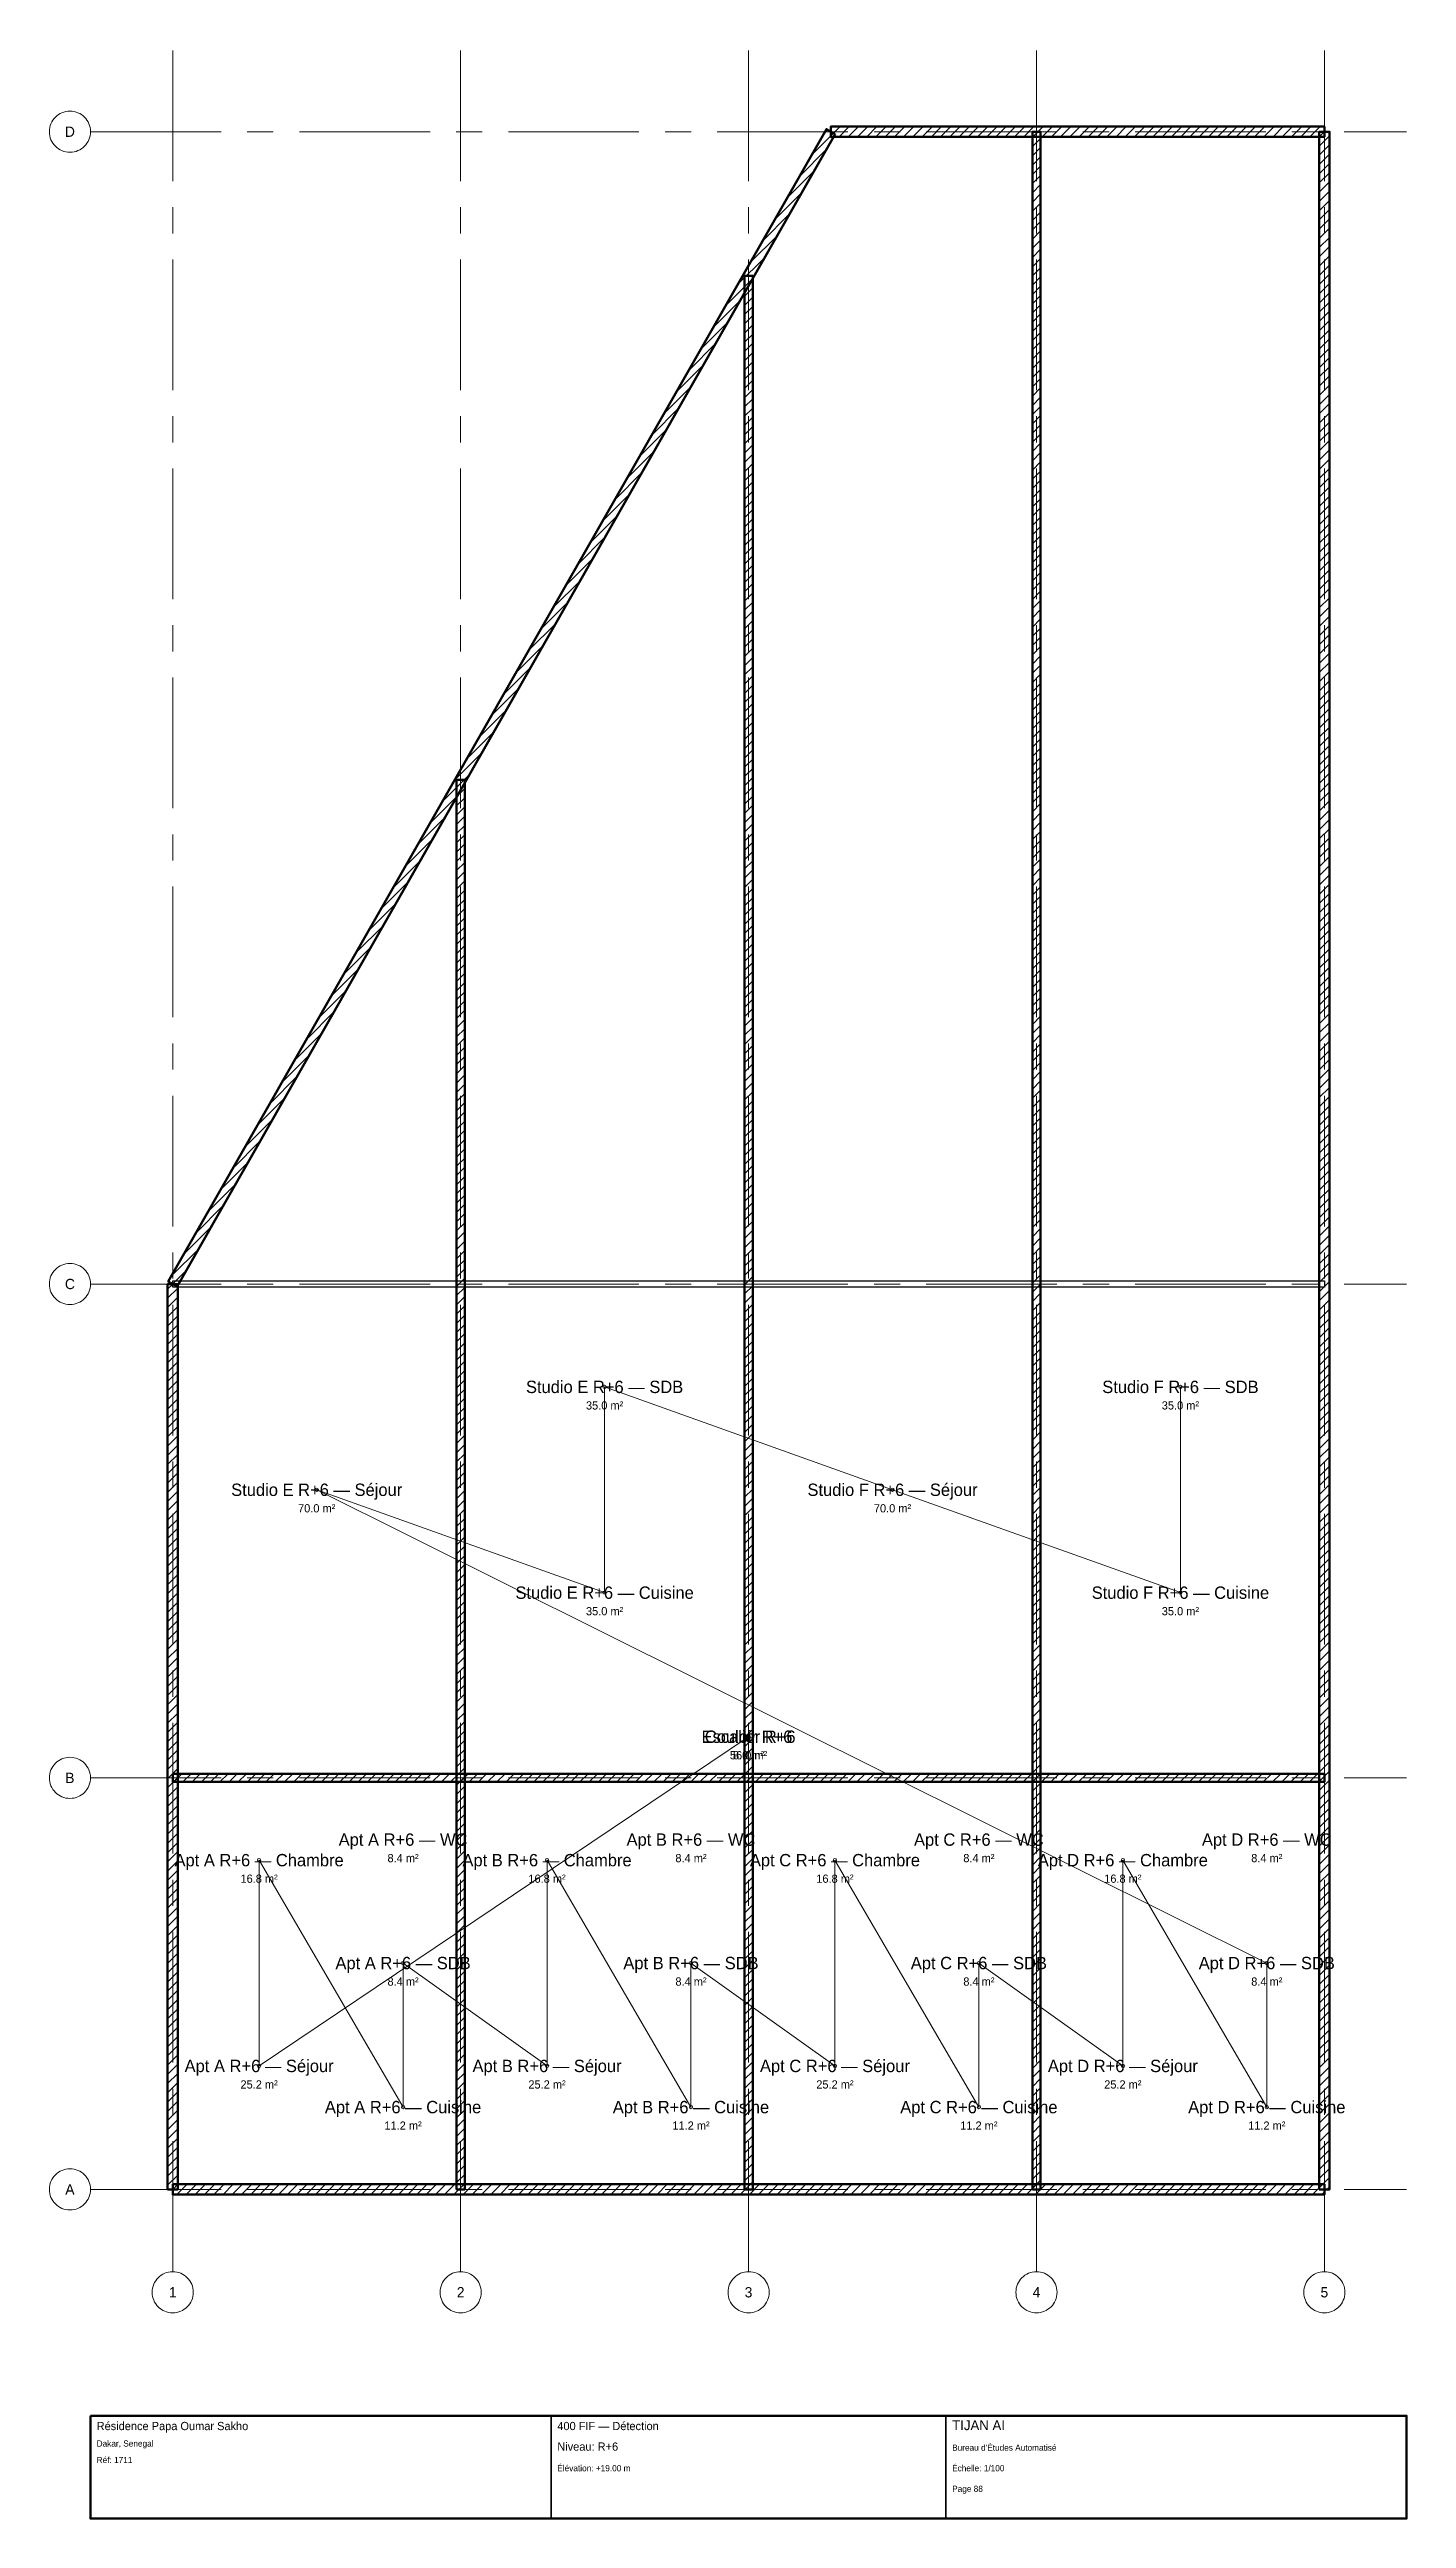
# Model space of a CAD drawing. Header units: metres. Extents: x -3 to 30, y -8 to 52.
import ezdxf
from ezdxf.enums import TextEntityAlignment as Align

# ---------------------------------------------------------------- set-up
doc = ezdxf.new("R2010")
doc.units = ezdxf.units.M
doc.linetypes.add('CENTER', pattern=[5.08, 3.175, -0.635, 0.635, -0.635])
for name, color, linetype, lineweight in [('A-HATCH', 8, 'Continuous', 0), ('A-TEXT', 7, 'Continuous', 0), ('A-WALL', 7, 'Continuous', 50), ('A-WALL-INT', 8, 'Continuous', 25), ('F-DETECT', 1, 'Continuous', 13), ('G-CART', 7, 'Continuous', 35), ('S-GRID', 8, 'CENTER', 9)]:
    doc.layers.add(name, color=color, linetype=linetype, lineweight=lineweight)

# ---------------------------------------------------------------- blocks, each defined once
blk = doc.blocks.new('TJ_DF')
at = {"layer": 'F-DETECT'}
blk.add_circle((0, 0), 0.04, dxfattribs=at)
blk.add_text('DF', height=0.03, dxfattribs=at).set_placement((-0.02, -0.015))
blk = doc.blocks.new('TJ_DC')
at = {"layer": 'F-DETECT'}
blk.add_circle((0, 0), 0.04, dxfattribs=at)
blk.add_text('DC', height=0.03, dxfattribs=at).set_placement((-0.02, -0.015))

msp = doc.modelspace()

# ---------------------------------------------------------------- hatches: boundary and pattern name
at = {"layer": 'A-HATCH'}
h = msp.add_hatch(dxfattribs=at)
h.set_pattern_fill('ANSI31', scale=0.05)
h.paths.add_polyline_path([(16.109, 49.938), (0.109, 21.938), (-0.109, 22.062), (15.891, 50.062), (16.109, 49.938)])
h = msp.add_hatch(dxfattribs=at)
h.set_pattern_fill('ANSI31', scale=0.05)
h.paths.add_polyline_path([(28, 49.875), (16, 49.875), (16, 50.125), (28, 50.125), (28, 49.875)])
h = msp.add_hatch(dxfattribs=at)
h.set_pattern_fill('ANSI31', scale=0.05)
h.paths.add_polyline_path([(20.9, 0), (20.9, 50), (21.1, 50), (21.1, 0), (20.9, 0)])
h = msp.add_hatch(dxfattribs=at)
h.set_pattern_fill('ANSI31', scale=0.05)
h.paths.add_polyline_path([(27.875, 0), (27.875, 50), (28.125, 50), (28.125, 0), (27.875, 0)])
h = msp.add_hatch(dxfattribs=at)
h.set_pattern_fill('ANSI31', scale=0.05)
h.paths.add_polyline_path([(13.9, 0), (13.9, 46.5), (14.1, 46.5), (14.1, 0), (13.9, 0)])
h = msp.add_hatch(dxfattribs=at)
h.set_pattern_fill('ANSI31', scale=0.05)
h.paths.add_polyline_path([(6.9, 0), (6.9, 34.25), (7.1, 34.25), (7.1, 0), (6.9, 0)])
h = msp.add_hatch(dxfattribs=at)
h.set_pattern_fill('ANSI31', scale=0.05)
h.paths.add_polyline_path([(0.125, 22), (0.125, 0), (-0.125, 0), (-0.125, 22), (0.125, 22)])
h = msp.add_hatch(dxfattribs=at)
h.set_pattern_fill('ANSI31', scale=0.05)
h.paths.add_polyline_path([(0, 10.1), (28, 10.1), (28, 9.9), (0, 9.9), (0, 10.1)])
h = msp.add_hatch(dxfattribs=at)
h.set_pattern_fill('ANSI31', scale=0.05)
h.paths.add_polyline_path([(0, 0.125), (28, 0.125), (28, -0.125), (0, -0.125), (0, 0.125)])

# ---------------------------------------------------------------- linework, layer by layer
at = {"layer": 'A-WALL'}
for points in [[(16.109, 49.938), (0.109, 21.938), (-0.109, 22.062), (15.891, 50.062)], [(28, 49.875), (16, 49.875), (16, 50.125), (28, 50.125)], [(20.9, 0), (20.9, 50), (21.1, 50), (21.1, 0)], [(27.875, 0), (27.875, 50), (28.125, 50), (28.125, 0)], [(13.9, 0), (13.9, 46.5), (14.1, 46.5), (14.1, 0)], [(6.9, 0), (6.9, 34.25), (7.1, 34.25), (7.1, 0)], [(0.125, 22), (0.125, 0), (-0.125, 0), (-0.125, 22)], [(0, 10.1), (28, 10.1), (28, 9.9), (0, 9.9)], [(0, 0.125), (28, 0.125), (28, -0.125), (0, -0.125)]]:
    msp.add_lwpolyline(points, close=True, dxfattribs=at)
at = {"layer": 'A-WALL-INT'}
msp.add_lwpolyline([(0, 22.075), (28, 22.075), (28, 21.925), (0, 21.925)], close=True, dxfattribs=at)
at = {"layer": 'F-DETECT', "color": 1, "lineweight": 13}
for p, q in [((10.5, 14.5), (10.5, 19.5)), ((10.5, 19.5), (17.5, 17)), ((24.5, 14.5), (24.5, 19.5)), ((26.6, 5.5), (3.5, 17)), ((3.5, 17), (10.5, 14.5)), ((17.5, 17), (24.5, 14.5)), ((14, 11), (2.1, 3)), ((14, 11), (14, 11)), ((2.1, 3), (2.1, 8)), ((2.1, 8), (5.6, 2)), ((9.1, 3), (9.1, 8)), ((9.1, 8), (12.6, 2)), ((16.1, 3), (16.1, 8)), ((16.1, 8), (19.6, 2)), ((23.1, 3), (23.1, 8)), ((23.1, 8), (26.6, 2)), ((5.6, 2), (5.6, 5.5)), ((5.6, 5.5), (9.1, 3)), ((12.6, 2), (12.6, 5.5)), ((12.6, 5.5), (16.1, 3)), ((19.6, 2), (19.6, 5.5)), ((19.6, 5.5), (23.1, 3)), ((26.6, 2), (26.6, 5.5))]:
    msp.add_line(p, q, dxfattribs=at)
at = {"layer": 'G-CART'}
for p, q in [((9.2, -5.5), (9.2, -8)), ((18.8, -5.5), (18.8, -8))]:
    msp.add_line(p, q, dxfattribs=at)
at = {"layer": 'G-CART', "lineweight": 50}
msp.add_lwpolyline([(-2, -5.5), (30, -5.5), (30, -8), (-2, -8)], close=True, dxfattribs=at)
at = {"layer": 'S-GRID', "linetype": 'CENTER'}
for p, q in [((0, -2), (0, 52)), ((7, -2), (7, 52)), ((14, -2), (14, 52)), ((21, -2), (21, 52)), ((28, -2), (28, 52)), ((-2, 50), (30, 50)), ((-2, 22), (30, 22)), ((-2, 10), (30, 10)), ((-2, 0), (30, 0))]:
    msp.add_line(p, q, dxfattribs=at)
at = {"layer": 'S-GRID'}
for centre in [(-2.5, 50), (-2.5, 22), (-2.5, 10), (-2.5, 0), (0, -2.5), (7, -2.5), (14, -2.5), (21, -2.5), (28, -2.5)]:
    msp.add_circle(centre, 0.5, dxfattribs=at)

# ---------------------------------------------------------------- block references
at = {"layer": 'F-DETECT'}
for name, p in [('TJ_DF', (10.5, 19.5)), ('TJ_DF', (24.5, 19.5)), ('TJ_DF', (3.5, 17)), ('TJ_DF', (17.5, 17)), ('TJ_DC', (10.5, 14.5)), ('TJ_DC', (24.5, 14.5)), ('TJ_DF', (14, 11)), ('TJ_DF', (2.1, 8)), ('TJ_DF', (9.1, 8)), ('TJ_DF', (16.1, 8)), ('TJ_DF', (23.1, 8)), ('TJ_DF', (5.6, 5.5)), ('TJ_DF', (12.6, 5.5)), ('TJ_DF', (19.6, 5.5)), ('TJ_DF', (26.6, 5.5)), ('TJ_DF', (2.1, 3)), ('TJ_DF', (9.1, 3)), ('TJ_DF', (16.1, 3)), ('TJ_DF', (23.1, 3)), ('TJ_DC', (5.6, 2)), ('TJ_DC', (12.6, 2)), ('TJ_DC', (19.6, 2)), ('TJ_DC', (26.6, 2))]:
    msp.add_blockref(name, p, dxfattribs=at)

# ---------------------------------------------------------------- texts
at = {"layer": 'A-TEXT'}
for s, height, p in [('Studio E R+6 — SDB', 0.3, (10.5, 19.5)), ('Studio F R+6 — SDB', 0.3, (24.5, 19.5)), ('35.0 m²', 0.2, (10.5, 19.05)), ('35.0 m²', 0.2, (24.5, 19.05)), ('Studio E R+6 — Séjour', 0.3, (3.5, 17)), ('Studio F R+6 — Séjour', 0.3, (17.5, 17)), ('70.0 m²', 0.2, (3.5, 16.55)), ('70.0 m²', 0.2, (17.5, 16.55)), ('Studio E R+6 — Cuisine', 0.3, (10.5, 14.5)), ('Studio F R+6 — Cuisine', 0.3, (24.5, 14.5)), ('35.0 m²', 0.2, (10.5, 14.05)), ('35.0 m²', 0.2, (24.5, 14.05)), ('Escalier R+6', 0.3, (14, 11)), ('Couloir R+6', 0.3, (14, 11)), ('56.0 m²', 0.2, (14, 10.55)), ('8.0 m²', 0.2, (14, 10.55)), ('Apt A R+6 — WC', 0.3, (5.6, 8.5)), ('Apt B R+6 — WC', 0.3, (12.6, 8.5)), ('Apt C R+6 — WC', 0.3, (19.6, 8.5)), ('Apt D R+6 — WC', 0.3, (26.6, 8.5)), ('Apt A R+6 — Chambre', 0.3, (2.1, 8)), ('8.4 m²', 0.2, (5.6, 8.05)), ('Apt B R+6 — Chambre', 0.3, (9.1, 8)), ('8.4 m²', 0.2, (12.6, 8.05)), ('Apt C R+6 — Chambre', 0.3, (16.1, 8)), ('8.4 m²', 0.2, (19.6, 8.05)), ('Apt D R+6 — Chambre', 0.3, (23.1, 8)), ('8.4 m²', 0.2, (26.6, 8.05)), ('16.8 m²', 0.2, (2.1, 7.55)), ('16.8 m²', 0.2, (9.1, 7.55)), ('16.8 m²', 0.2, (16.1, 7.55)), ('16.8 m²', 0.2, (23.1, 7.55)), ('Apt A R+6 — SDB', 0.3, (5.6, 5.5)), ('Apt B R+6 — SDB', 0.3, (12.6, 5.5)), ('Apt C R+6 — SDB', 0.3, (19.6, 5.5)), ('Apt D R+6 — SDB', 0.3, (26.6, 5.5)), ('8.4 m²', 0.2, (5.6, 5.05)), ('8.4 m²', 0.2, (12.6, 5.05)), ('8.4 m²', 0.2, (19.6, 5.05)), ('8.4 m²', 0.2, (26.6, 5.05)), ('Apt A R+6 — Séjour', 0.3, (2.1, 3)), ('Apt B R+6 — Séjour', 0.3, (9.1, 3)), ('Apt C R+6 — Séjour', 0.3, (16.1, 3)), ('Apt D R+6 — Séjour', 0.3, (23.1, 3)), ('25.2 m²', 0.2, (2.1, 2.55)), ('25.2 m²', 0.2, (9.1, 2.55)), ('25.2 m²', 0.2, (16.1, 2.55)), ('25.2 m²', 0.2, (23.1, 2.55)), ('Apt A R+6 — Cuisine', 0.3, (5.6, 2)), ('Apt B R+6 — Cuisine', 0.3, (12.6, 2)), ('Apt C R+6 — Cuisine', 0.3, (19.6, 2)), ('Apt D R+6 — Cuisine', 0.3, (26.6, 2)), ('11.2 m²', 0.2, (5.6, 1.55)), ('11.2 m²', 0.2, (12.6, 1.55)), ('11.2 m²', 0.2, (19.6, 1.55)), ('11.2 m²', 0.2, (26.6, 1.55))]:
    msp.add_text(s, height=height, dxfattribs=at).set_placement(p, align=Align.MIDDLE_CENTER)
at = {"layer": 'G-CART'}
for s, height, p in [('Résidence Papa Oumar Sakho', 0.2, (-1.85, -5.85)), ('400 FIF — Détection', 0.2, (9.35, -5.85)), ('TIJAN AI', 0.24, (18.95, -5.85)), ('Dakar, Senegal', 0.15, (-1.85, -6.25)), ('Réf: 1711', 0.15, (-1.85, -6.65)), ('Niveau: R+6', 0.2, (9.35, -6.35)), ("Bureau d'Études Automatisé", 0.15, (18.95, -6.35)), ('Élévation: +19.00 m', 0.15, (9.35, -6.85)), ('Échelle: 1/100', 0.15, (18.95, -6.85)), ('Page 88', 0.15, (18.95, -7.35))]:
    msp.add_text(s, height=height, dxfattribs=at).set_placement(p)
at = {"layer": 'S-GRID'}
for s, p in [('D', (-2.5, 50)), ('C', (-2.5, 22)), ('B', (-2.5, 10)), ('A', (-2.5, 0)), ('1', (0, -2.5)), ('2', (7, -2.5)), ('3', (14, -2.5)), ('4', (21, -2.5)), ('5', (28, -2.5))]:
    msp.add_text(s, height=0.25, dxfattribs=at).set_placement(p, align=Align.MIDDLE_CENTER)

doc.saveas('drawing.dxf')
